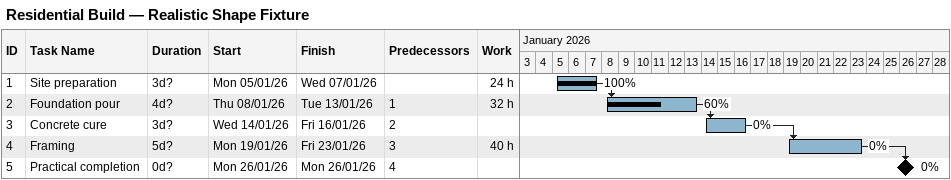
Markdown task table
Residential Build — Realistic Shape Fixture

| ID | Task | Duration | Start | Finish | Predecessors | % complete | Work (h) |
|---|---|---|---|---|---|---|---|
| 1 | Site preparation | 3d? | 2026-01-05 | 2026-01-07 |  | 100 | 24 |
| 2 | Foundation pour | 4d? | 2026-01-08 | 2026-01-13 | 1 | 60 | 32 |
| 3 | Concrete cure | 3d? | 2026-01-14 | 2026-01-16 | 2 | 0 |  |
| 4 | Framing | 5d? | 2026-01-19 | 2026-01-23 | 3 | 0 | 40 |
| 5 | Practical completion | 0d? | 2026-01-26 | 2026-01-26 | 4 | 0 |  |
